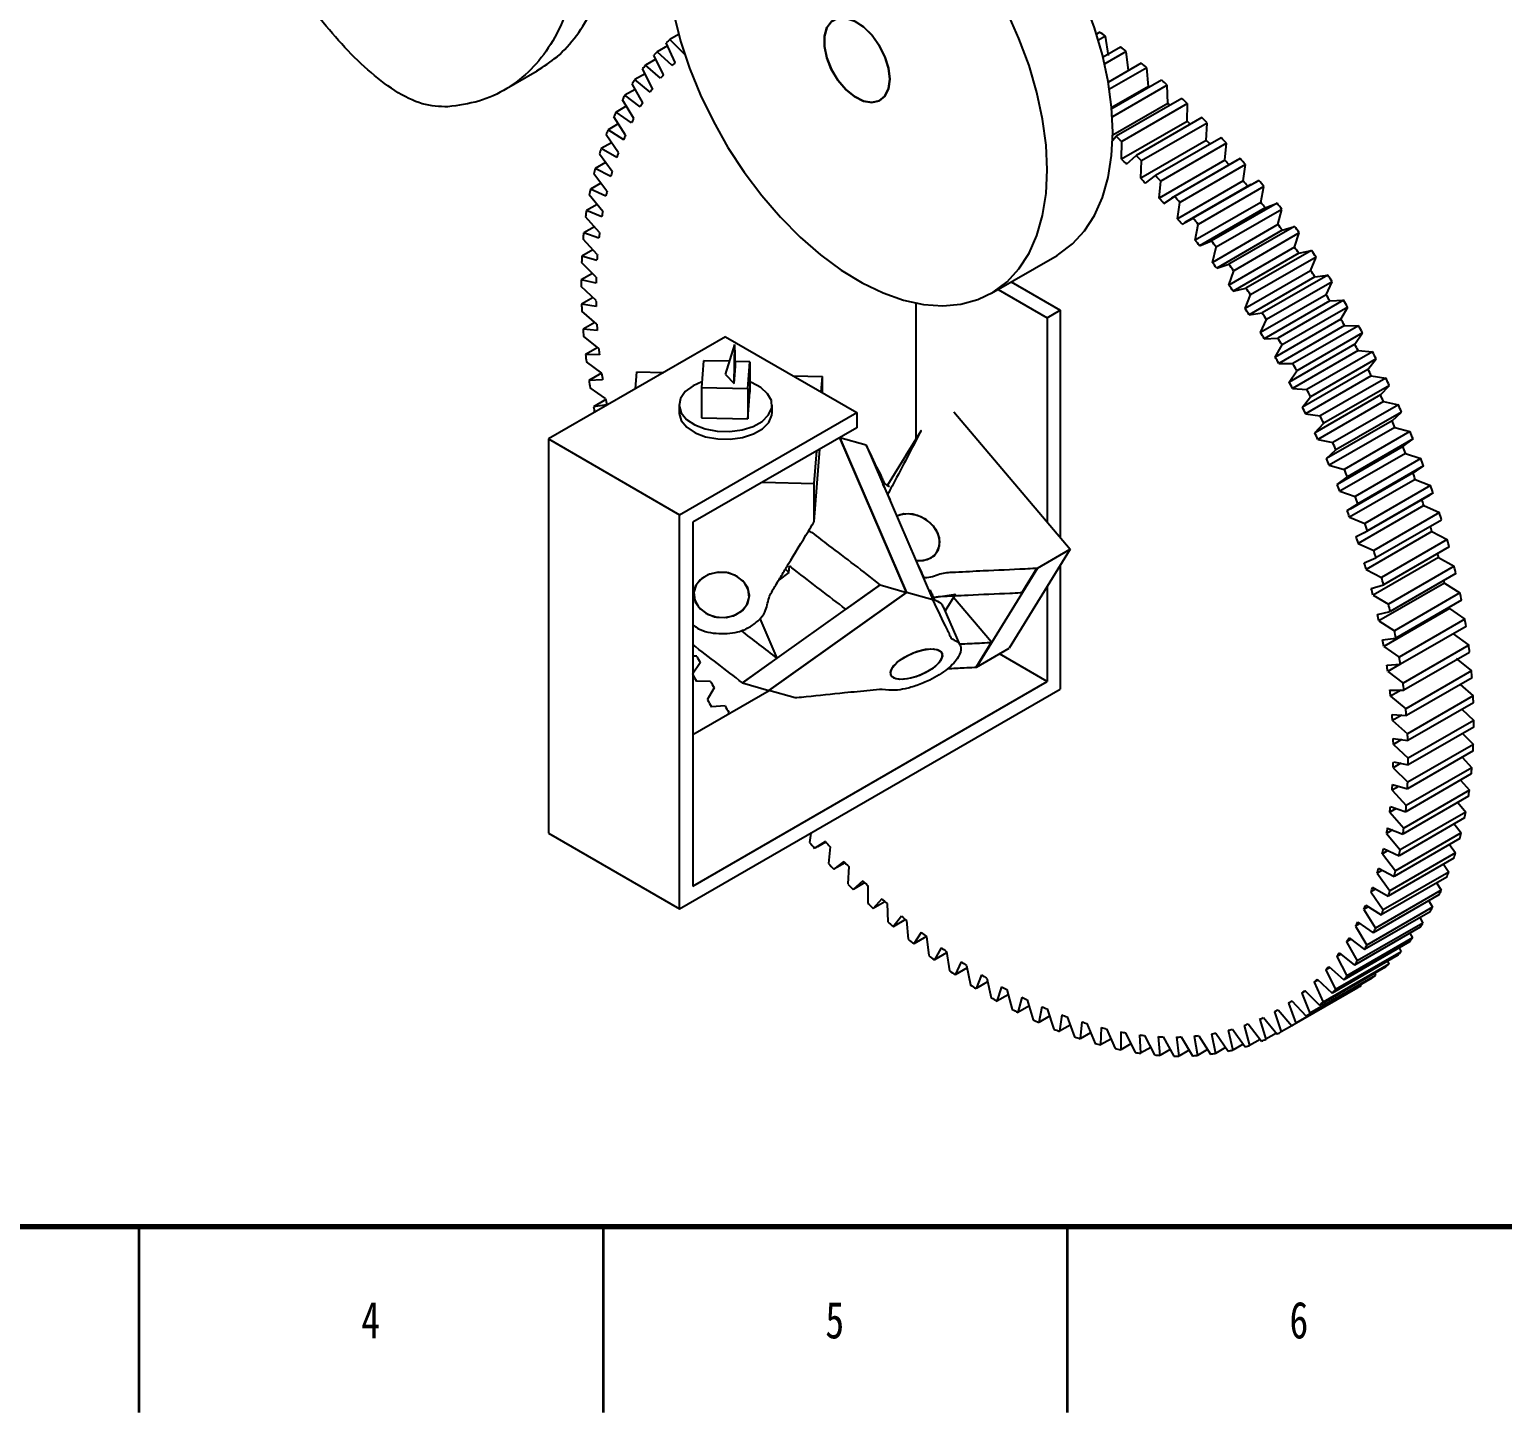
# Model space of a CAD drawing. Header units: millimetres. Extents: x 0 to 841, y 0 to 594.
# Drawn here: x 158.7 to 317.4, y 0 to 149 of the extents above; entities that cross this region are included whole.
import ezdxf

# ---------------------------------------------------------------- set-up
doc = ezdxf.new("R2010")
doc.units = ezdxf.units.MM
doc.styles.add('SLDTEXTSTYLE0', font='TXT', dxfattribs={"width": 0.75})

msp = doc.modelspace()

# ---------------------------------------------------------------- linework, layer by layer
at = {"color": 7, "linetype": 'Continuous', "lineweight": 25}
for p, q in [((228.27, 145.47), (227.31, 147.6)), ((228.64, 148.5), (227.69, 147.95)), ((229.26, 146.37), (227.69, 147.95)), ((274.02, 148.75), (273.67, 148.55)), ((274.63, 148.32), (273.87, 147.89)), ((274.97, 146.24), (274.63, 148.32)), ((227.01, 144.14), (225.98, 146.26)), ((227.45, 147.28), (226.34, 146.64)), ((227.93, 145.14), (226.34, 146.64)), ((276.26, 147.14), (274.37, 146.06)), ((276.87, 146.68), (274.54, 145.34)), ((277.12, 144.63), (276.87, 146.68)), ((209.86, 142.52), (213.39, 144.57)), ((225.84, 142.69), (224.75, 144.79)), ((226.19, 145.84), (225.08, 145.2)), ((226.7, 143.78), (225.08, 145.2)), ((278.48, 145.42), (274.94, 143.37)), ((279.09, 144.92), (275.06, 142.6)), ((279.25, 142.9), (279.09, 144.92)), ((224.77, 141.12), (223.62, 143.19)), ((225.02, 144.27), (223.92, 143.64)), ((225.56, 142.3), (223.92, 143.64)), ((279.25, 142.9), (275.3, 140.62)), ((280.68, 143.57), (275.31, 140.47)), ((281.28, 143.04), (275.37, 139.63)), ((281.36, 141.07), (281.28, 143.04)), ((223.8, 139.43), (222.59, 141.47)), ((223.96, 142.58), (222.86, 141.95)), ((224.51, 140.7), (222.86, 141.95)), ((282.86, 141.61), (275.79, 137.53)), ((223, 140.78), (221.9, 140.14)), ((223.56, 138.98), (221.9, 140.14)), ((281.36, 141.07), (275.42, 137.64)), ((283.45, 141.06), (276.38, 136.98)), ((283.44, 139.13), (283.45, 141.06)), ((222.14, 138.86), (221.04, 138.22)), ((222.72, 137.16), (221.04, 138.22)), ((222.92, 137.64), (221.65, 139.63)), ((283.44, 139.13), (276.37, 135.05)), ((285, 139.55), (277.93, 135.47)), ((285.58, 138.96), (278.51, 134.88)), ((285.49, 137.09), (285.58, 138.96)), ((221.4, 136.84), (220.3, 136.2)), ((222.15, 135.73), (220.83, 137.68)), ((275.37, 137.08), (275.79, 137.53)), ((276.37, 135.05), (276.38, 136.98)), ((285.49, 137.09), (278.42, 133)), ((287.1, 137.38), (280.03, 133.3)), ((287.67, 136.77), (280.59, 132.69)), ((287.49, 134.95), (287.67, 136.77)), ((221.48, 133.73), (220.11, 135.62)), ((221.97, 135.23), (220.3, 136.2)), ((276.9, 134.53), (277.93, 135.47)), ((287.49, 134.95), (280.42, 130.87)), ((288.81, 134.94), (281.74, 130.85)), ((289.15, 135.12), (282.08, 131.04)), ((288.83, 134.91), (289.15, 135.12)), ((220.92, 131.62), (219.5, 133.47)), ((220.77, 134.71), (219.66, 134.07)), ((221.33, 133.19), (219.66, 134.07)), ((278.42, 133), (278.51, 134.88)), ((289.71, 134.49), (282.64, 130.4)), ((289.45, 132.72), (289.71, 134.49)), ((220.26, 132.49), (219.13, 131.84)), ((220.8, 131.07), (219.13, 131.84)), ((278.94, 132.46), (280.03, 133.3)), ((280.42, 130.87), (280.59, 132.69)), ((289.45, 132.72), (282.38, 128.64)), ((290.27, 132.33), (283.19, 128.25)), ((291.16, 132.77), (284.09, 128.69)), ((291.7, 132.11), (284.63, 128.03)), ((290.28, 132.31), (291.16, 132.77)), ((291.36, 130.41), (291.7, 132.11)), ((219.85, 130.17), (218.71, 129.52)), ((220.47, 129.43), (219, 131.21)), ((280.93, 130.3), (282.08, 131.04)), ((282.38, 128.64), (282.64, 130.4)), ((291.36, 130.41), (284.29, 126.33)), ((293.11, 130.33), (286.04, 126.25)), ((291.84, 129.81), (293.11, 130.33)), ((220.12, 127.15), (218.62, 128.86)), ((220.37, 128.85), (218.71, 129.52)), ((282.88, 128.06), (284.09, 128.69)), ((291.84, 129.81), (284.77, 125.72)), ((293.64, 129.65), (286.56, 125.57)), ((293.21, 128.03), (293.64, 129.65)), ((219.57, 127.78), (218.41, 127.11)), ((220.05, 126.55), (218.41, 127.11)), ((284.29, 126.33), (284.63, 128.03)), ((293.21, 128.03), (286.14, 123.94)), ((293.68, 127.4), (286.61, 123.32)), ((295, 127.82), (287.93, 123.74)), ((295.51, 127.12), (288.44, 123.04)), ((293.68, 127.4), (295, 127.82)), ((295, 125.57), (295.51, 127.12)), ((219.88, 124.79), (218.35, 126.43)), ((284.77, 125.72), (286.04, 126.25)), ((286.14, 123.94), (286.56, 125.57)), ((295, 125.57), (287.93, 121.48)), ((219.76, 122.35), (218.19, 123.93)), ((219.4, 125.3), (218.22, 124.62)), ((219.84, 124.16), (218.22, 124.62)), ((262.34, 120.62), (269.41, 124.7)), ((295.46, 124.92), (288.39, 120.84)), ((296.83, 125.23), (289.76, 121.15)), ((297.32, 124.51), (290.25, 120.43)), ((295.46, 124.92), (296.83, 125.23)), ((296.73, 123.04), (297.32, 124.51)), ((219.35, 122.76), (218.14, 122.06)), ((286.61, 123.32), (287.93, 123.74)), ((287.93, 121.48), (288.44, 123.04)), ((296.73, 123.04), (289.66, 118.96)), ((297.17, 122.38), (290.1, 118.3)), ((298.59, 122.58), (291.52, 118.5)), ((297.17, 122.38), (298.59, 122.58)), ((219.74, 121.71), (218.14, 122.06)), ((219.74, 119.85), (218.14, 121.35)), ((263.05, 121.03), (268.35, 117.97)), ((264.46, 121.84), (269.76, 118.78)), ((288.39, 120.84), (289.76, 121.15)), ((299.06, 121.85), (291.98, 117.77)), ((298.39, 120.46), (299.06, 121.85)), ((219.42, 120.15), (218.18, 119.43)), ((219.75, 119.19), (218.18, 119.43)), ((254.21, 119.55), (254.21, 104.91)), ((289.66, 118.96), (290.25, 120.43)), ((298.39, 120.46), (291.32, 116.37)), ((298.81, 119.78), (291.74, 115.7)), ((300.27, 119.88), (293.2, 115.79)), ((300.72, 119.12), (293.65, 115.04)), ((298.81, 119.78), (300.27, 119.88)), ((299.98, 117.82), (300.72, 119.12)), ((219.83, 117.28), (218.21, 118.7)), ((219.61, 117.48), (218.34, 116.74)), ((268.35, 117.97), (269.76, 118.78)), ((268.35, 117.97), (268.35, 95.96)), ((269.76, 118.78), (269.76, 94.29)), ((290.1, 118.3), (291.52, 118.5)), ((291.32, 116.37), (291.98, 117.77)), ((299.98, 117.82), (292.91, 113.74)), ((233.7, 115.93), (214.61, 104.91)), ((219.88, 116.61), (218.34, 116.74)), ((220.04, 114.66), (218.4, 116)), ((233.7, 115.93), (247.84, 107.76)), ((300.37, 117.13), (293.3, 113.05)), ((301.88, 117.12), (294.8, 113.03)), ((302.3, 116.35), (295.23, 112.27)), ((300.37, 117.13), (301.88, 117.12)), ((301.48, 115.14), (302.3, 116.35)), ((219.92, 114.76), (218.6, 114)), ((233.7, 111.85), (234.7, 115.09)), ((234.63, 110.9), (234.7, 115.09)), ((234.77, 112.74), (234.7, 115.09)), ((291.74, 115.7), (293.2, 115.79)), ((292.91, 113.74), (293.65, 115.04)), ((301.48, 115.14), (294.41, 111.05)), ((301.86, 114.44), (294.79, 110.36)), ((303.4, 114.31), (296.33, 110.23)), ((301.86, 114.44), (303.4, 114.31)), ((220.11, 113.98), (218.6, 114)), ((220.35, 111.99), (218.7, 113.24)), ((231.31, 113.35), (231.09, 110.47)), ((234.14, 113.28), (231.31, 113.35)), ((234.63, 110.9), (234.77, 112.74)), ((236.31, 113.22), (234.75, 113.26)), ((236.09, 110.34), (236.31, 113.22)), ((236.31, 113.22), (236.31, 109.96)), ((293.3, 113.05), (294.8, 113.03)), ((303.8, 113.54), (296.73, 109.46)), ((302.91, 112.41), (303.8, 113.54)), ((220.34, 112), (218.98, 111.21)), ((220.45, 111.3), (218.98, 111.21)), ((224.01, 110.33), (224.15, 112.15)), ((224.15, 112.15), (227.03, 112.08)), ((233.7, 111.85), (234.63, 110.9)), ((240.98, 111.72), (244.13, 111.65)), ((244, 109.98), (244.13, 111.65)), ((244.13, 109.91), (244.13, 111.65)), ((294.41, 111.05), (295.23, 112.27)), ((302.91, 112.41), (295.84, 108.33)), ((303.26, 111.71), (296.19, 107.63)), ((304.83, 111.47), (297.76, 107.39)), ((303.26, 111.71), (304.83, 111.47)), ((220.77, 109.29), (219.11, 110.44)), ((231.09, 110.47), (236.09, 110.34)), ((231.09, 110.47), (231.09, 107.2)), ((236.09, 110.34), (236.09, 107.08)), ((236.09, 107.08), (236.31, 109.96)), ((294.79, 110.36), (296.33, 110.23)), ((304.25, 109.66), (297.18, 105.58)), ((305.21, 110.69), (298.14, 106.61)), ((304.25, 109.66), (305.21, 110.69)), ((220.8, 109.15), (219.47, 108.38)), ((220.9, 108.58), (219.47, 108.38)), ((228.7, 108.58), (228.7, 107.76)), ((238.7, 107.76), (238.7, 108.58)), ((295.84, 108.33), (296.73, 109.46)), ((304.58, 108.95), (297.51, 104.87)), ((306.18, 108.6), (299.11, 104.52)), ((304.58, 108.95), (306.18, 108.6)), ((228.75, 96.74), (247.84, 107.76)), ((231.09, 107.2), (236.09, 107.08)), ((247.84, 107.76), (247.84, 106.13)), ((258.29, 107.85), (270.82, 93.04)), ((296.19, 107.63), (297.76, 107.39)), ((297.18, 105.58), (298.14, 106.61)), ((305.5, 106.88), (298.43, 102.8)), ((306.53, 107.81), (299.46, 103.73)), ((305.5, 106.88), (306.53, 107.81)), ((214.61, 104.91), (228.75, 96.74)), ((214.61, 104.91), (214.61, 62.45)), ((247.84, 106.13), (230.16, 95.93)), ((245.98, 105.06), (246.02, 105.04)), ((253.2, 88.37), (246.02, 105.04)), ((246.02, 105.04), (253.2, 88.37)), ((248.85, 104.23), (246.02, 105.04)), ((253.13, 103.13), (254.77, 105.79)), ((297.51, 104.87), (299.11, 104.52)), ((305.81, 106.16), (298.74, 102.08)), ((307.43, 105.71), (300.36, 101.63)), ((307.76, 104.92), (300.69, 100.84)), ((305.81, 106.16), (307.43, 105.71)), ((306.67, 104.09), (307.76, 104.92)), ((243.25, 96.03), (243.84, 103.82)), ((243.25, 100.11), (243.52, 103.64)), ((248.85, 104.23), (256.03, 87.56)), ((298.43, 102.8), (299.46, 103.73)), ((306.67, 104.09), (299.59, 100)), ((306.95, 103.36), (299.88, 99.28)), ((306.95, 103.36), (308.59, 102.81)), ((253.11, 103.13), (251.15, 99.93)), ((298.74, 102.08), (300.36, 101.63)), ((308.59, 102.81), (301.52, 98.73)), ((308.89, 102.01), (301.82, 97.93)), ((308.07, 101.49), (308.89, 102.01)), ((237.66, 100.25), (243.25, 100.11)), ((243.25, 96.03), (243.25, 100.11)), ((299.59, 100), (300.69, 100.84)), ((307.99, 100.56), (300.92, 96.47)), ((301.01, 97.39), (308.09, 101.47)), ((307.99, 100.56), (309.65, 99.89)), ((299.88, 99.28), (301.52, 98.73)), ((302.54, 94.83), (309.61, 98.91)), ((309.65, 99.89), (302.57, 95.81)), ((309.92, 99.1), (302.85, 95.01)), ((309.6, 98.93), (309.92, 99.1)), ((300.66, 97.2), (301.82, 97.93)), ((308.93, 97.75), (301.86, 93.66)), ((310.6, 96.98), (303.53, 92.9)), ((308.93, 97.75), (310.6, 96.98)), ((228.75, 54.28), (228.75, 96.74)), ((230.16, 95.93), (230.16, 56.73)), ((243.23, 96.03), (243.25, 96.03)), ((300.92, 96.47), (302.57, 95.81)), ((310.84, 96.18), (303.77, 92.1)), ((301.63, 94.39), (302.85, 95.01)), ((301.86, 93.66), (303.53, 92.9)), ((309.78, 94.94), (302.71, 90.86)), ((311.45, 94.08), (304.38, 89.99)), ((309.78, 94.94), (311.45, 94.08)), ((270.82, 93.04), (264.26, 82.36)), ((267.29, 91), (270.82, 93.04)), ((302.5, 91.58), (303.77, 92.1)), ((310.52, 92.15), (303.45, 88.07)), ((311.66, 93.28), (304.59, 89.2)), ((310.52, 92.15), (312.19, 91.19)), ((240.53, 90.52), (239.46, 89.75)), ((240.14, 90.88), (240.53, 90.52)), ((240.53, 90.52), (240.59, 91.22)), ((267.29, 91), (260.72, 80.32)), ((265.63, 88.34), (267.28, 91.01)), ((267.28, 91.01), (267.29, 91)), ((269.76, 91.31), (269.76, 77.96)), ((302.71, 90.86), (304.38, 89.99)), ((312.19, 91.19), (305.12, 87.1)), ((235.52, 78.64), (250.37, 89.19)), ((250.36, 89.2), (246.65, 86.57)), ((250.37, 89.19), (250.36, 89.2)), ((250.37, 89.19), (253.2, 88.37)), ((268.35, 89.01), (268.35, 78.77)), ((303.26, 88.79), (304.59, 89.2)), ((311.15, 89.38), (304.08, 85.3)), ((312.37, 90.4), (305.3, 86.32)), ((311.15, 89.38), (312.82, 88.32)), ((238.35, 77.82), (253.2, 88.37)), ((253.2, 88.37), (238.35, 77.82)), ((238.38, 87.73), (238.39, 87.8)), ((256.03, 87.56), (253.2, 88.37)), ((255.93, 87.78), (258.47, 88.19)), ((256.03, 87.56), (256.01, 87.55)), ((258.47, 88.19), (257.37, 86.4)), ((262.35, 83), (258.26, 87.84)), ((303.45, 88.07), (305.12, 87.1)), ((312.82, 88.32), (305.75, 84.24)), ((312.98, 87.54), (305.91, 83.46)), ((258.98, 82.68), (257.18, 86.84)), ((303.93, 86.01), (305.3, 86.32)), ((311.68, 86.64), (304.61, 82.56)), ((311.68, 86.64), (313.35, 85.48)), ((237.39, 85.55), (239.23, 81.29)), ((304.08, 85.3), (305.75, 84.24)), ((313.35, 85.48), (306.27, 81.4)), ((313.47, 84.71), (306.4, 80.63)), ((260.71, 80.33), (262.35, 83)), ((304.48, 83.26), (305.91, 83.46)), ((304.61, 82.56), (306.27, 81.4)), ((313.76, 82.68), (306.69, 78.6)), ((312.1, 83.93), (313.76, 82.68)), ((230.59, 81.49), (230.16, 81.52)), ((239.23, 81.29), (235.52, 78.65)), ((260.72, 80.32), (264.26, 82.36)), ((268.35, 78.77), (263.2, 81.75)), ((313.85, 81.92), (306.78, 77.84)), ((312.42, 81.26), (314.05, 79.93)), ((230.97, 80.79), (230.15, 79.57)), ((260.71, 80.33), (260.72, 80.32)), ((304.93, 80.54), (306.4, 80.63)), ((306.38, 80.63), (305.03, 79.85)), ((305.03, 79.85), (306.69, 78.6)), ((314.05, 79.93), (306.98, 75.84)), ((228.75, 54.28), (269.76, 77.96)), ((230.16, 56.73), (268.35, 78.77)), ((230.16, 73.06), (238.39, 77.81)), ((232.08, 78.79), (230.58, 78.81)), ((232.48, 78.1), (231.73, 76.8)), ((235.52, 78.64), (235.52, 78.65)), ((235.52, 78.64), (238.35, 77.82)), ((241.18, 77), (238.35, 77.82)), ((305.27, 77.86), (306.78, 77.84)), ((306.5, 77.85), (305.34, 77.18)), ((314.12, 79.18), (307.05, 75.1)), ((312.84, 78.45), (314.24, 77.22)), ((241.19, 77.01), (241.18, 77)), ((305.34, 77.18), (306.98, 75.84)), ((314.24, 77.22), (307.17, 73.14)), ((314.27, 76.49), (307.2, 72.41)), ((233.64, 76.14), (232.18, 76.05)), ((234.06, 75.47), (233.96, 75.25)), ((305.51, 75.23), (307.05, 75.1)), ((306.55, 75.14), (305.55, 74.56)), ((313.03, 75.78), (314.31, 74.58)), ((305.55, 74.56), (307.17, 73.14)), ((314.31, 74.58), (307.24, 70.5)), ((314.31, 73.86), (307.24, 69.78)), ((313.1, 73.17), (314.26, 72)), ((305.63, 72.65), (307.2, 72.41)), ((306.53, 72.51), (305.64, 72)), ((305.64, 72), (307.24, 70.5)), ((314.26, 72), (307.19, 67.92)), ((306.43, 69.96), (305.62, 69.49)), ((305.64, 70.13), (307.24, 69.78)), ((314.23, 71.3), (307.16, 67.22)), ((313.05, 70.62), (314.11, 69.49)), ((305.62, 69.49), (307.19, 67.92)), ((314.04, 68.82), (306.97, 64.73)), ((314.11, 69.49), (307.03, 65.41)), ((306.23, 67.48), (305.5, 67.06)), ((305.5, 67.06), (307.03, 65.41)), ((305.54, 67.68), (307.16, 67.22)), ((313.83, 67.06), (306.76, 62.98)), ((312.88, 68.15), (313.83, 67.06)), ((305.94, 65.09), (305.26, 64.7)), ((305.33, 65.3), (306.97, 64.73)), ((313.74, 66.41), (306.67, 62.33)), ((312.6, 65.75), (313.45, 64.71)), ((305.26, 64.7), (306.76, 62.98)), ((313.32, 64.09), (306.25, 60)), ((313.45, 64.71), (306.38, 60.63)), ((214.61, 62.45), (228.75, 54.28)), ((242.89, 62.45), (242.74, 61.44)), ((305.54, 62.78), (304.91, 62.41)), ((304.91, 62.41), (306.38, 60.63)), ((305.01, 62.99), (306.67, 62.33)), ((312.95, 62.46), (305.88, 58.38)), ((312.2, 63.44), (312.95, 62.46)), ((244.45, 61.54), (243.3, 60.8)), ((243.64, 60.99), (244.5, 61.49)), ((244.96, 60.97), (244.79, 59.15)), ((305.05, 60.56), (304.46, 60.22)), ((304.59, 60.78), (306.25, 60)), ((312.79, 61.86), (305.72, 57.78)), ((311.68, 61.21), (312.34, 60.3)), ((246.44, 59.38), (245.35, 58.54)), ((246.57, 59.24), (245.35, 58.54)), ((246.97, 58.84), (246.88, 56.96)), ((304.46, 60.22), (305.88, 58.38)), ((312.16, 59.73), (305.08, 55.64)), ((312.34, 60.3), (305.27, 56.22)), ((311.05, 59.09), (311.62, 58.24)), ((248.48, 57.31), (247.46, 56.38)), ((304.45, 58.44), (303.9, 58.12)), ((303.9, 58.12), (305.27, 56.22)), ((304.05, 58.65), (305.72, 57.78)), ((311.41, 57.7), (304.34, 53.62)), ((311.62, 58.24), (304.55, 54.16)), ((248.7, 57.1), (247.46, 56.38)), ((249.01, 56.8), (249.01, 54.87)), ((303.76, 56.41), (303.23, 56.11)), ((303.23, 56.11), (304.55, 54.16)), ((303.41, 56.62), (305.08, 55.64)), ((310.55, 55.78), (303.48, 51.7)), ((310.8, 56.29), (303.73, 52.21)), ((310.31, 57.06), (310.8, 56.29)), ((250.55, 55.35), (249.6, 54.31)), ((250.87, 55.05), (249.6, 54.31)), ((251.09, 54.86), (251.17, 52.88)), ((302.96, 54.5), (302.46, 54.2)), ((302.46, 54.2), (303.73, 52.21)), ((309.59, 53.97), (302.52, 49.89)), ((302.67, 54.68), (304.34, 53.62)), ((309.87, 54.46), (302.8, 50.38)), ((309.46, 55.15), (309.87, 54.46)), ((252.65, 53.48), (251.77, 52.35)), ((253.09, 53.12), (251.77, 52.35)), ((253.2, 53.02), (253.36, 51)), ((302.07, 52.69), (301.58, 52.41)), ((301.58, 52.41), (302.8, 50.38)), ((308.83, 52.74), (301.76, 48.66)), ((301.82, 52.86), (303.48, 51.7)), ((308.5, 53.34), (308.83, 52.74)), ((254.78, 51.73), (253.97, 50.51)), ((255.33, 51.3), (253.97, 50.51)), ((255.33, 51.3), (255.58, 49.24)), ((301.07, 50.99), (300.61, 50.72)), ((307.7, 51.14), (300.63, 47.06)), ((300.87, 51.14), (302.52, 49.89)), ((308.53, 52.29), (301.46, 48.21)), ((307.43, 51.65), (307.7, 51.14)), ((256.93, 50.09), (256.19, 48.78)), ((257.51, 49.54), (256.19, 48.78)), ((257.49, 49.69), (257.82, 47.6)), ((306.11, 49.28), (299.04, 45.2)), ((306.47, 49.66), (299.4, 45.58)), ((299.99, 49.41), (299.54, 49.15)), ((299.82, 49.54), (301.46, 48.21)), ((307.37, 50.72), (300.3, 46.64)), ((300.61, 50.72), (301.76, 48.66)), ((306.27, 50.08), (306.47, 49.66)), ((259.09, 48.57), (258.43, 47.17)), ((259.71, 47.91), (258.43, 47.17)), ((259.65, 48.19), (260.07, 46.08)), ((304.76, 47.98), (297.69, 43.89)), ((305.14, 48.32), (298.07, 44.24)), ((298.81, 47.95), (298.37, 47.7)), ((298.37, 47.7), (299.4, 45.58)), ((298.68, 48.06), (300.3, 46.64)), ((299.54, 49.15), (300.63, 47.06)), ((305, 48.64), (305.14, 48.32)), ((261.27, 47.17), (260.69, 45.69)), ((261.93, 46.4), (260.69, 45.69)), ((261.83, 46.82), (262.32, 44.69)), ((302.22, 46.03), (295.15, 41.95)), ((303.32, 46.8), (296.25, 42.72)), ((303.73, 47.11), (296.65, 43.03)), ((297.54, 46.62), (297.12, 46.38)), ((297.12, 46.38), (298.07, 44.24)), ((297.45, 46.71), (299.04, 45.2)), ((303.64, 47.33), (303.73, 47.11)), ((263.44, 45.89), (262.94, 44.33)), ((264.15, 45.03), (262.94, 44.33)), ((264, 45.58), (264.58, 43.43)), ((265.62, 44.74), (265.2, 43.11)), ((266.18, 44.47), (266.83, 42.31)), ((301.8, 45.76), (294.72, 41.68)), ((296.18, 45.42), (295.77, 45.18)), ((295.77, 45.18), (296.65, 43.03)), ((296.12, 45.47), (297.69, 43.89)), ((266.38, 43.8), (265.2, 43.11)), ((267.78, 43.73), (267.45, 42.03)), ((268.34, 43.49), (269.07, 41.32)), ((292.83, 43.17), (293.56, 41.01)), ((293.06, 43.31), (293.22, 43.4)), ((293.22, 43.4), (294.72, 41.68)), ((294.74, 44.34), (294.34, 44.11)), ((294.34, 44.11), (295.15, 41.95)), ((294.72, 44.37), (296.25, 42.72)), ((268.61, 42.7), (267.45, 42.03)), ((269.94, 42.84), (269.69, 41.08)), ((270.83, 41.74), (269.69, 41.08)), ((270.49, 42.64), (271.3, 40.48)), ((272.07, 42.1), (271.9, 40.27)), ((272.62, 41.93), (273.5, 39.78)), ((274.18, 41.49), (274.1, 39.61)), ((274.72, 41.36), (275.68, 39.22)), ((288.3, 41.31), (289.67, 39.41)), ((289.58, 41.71), (290.16, 39.56)), ((290.01, 41.87), (291.43, 40.02)), ((291.24, 42.37), (291.9, 40.22)), ((291.65, 42.57), (293.12, 40.78)), ((294.72, 41.68), (293.56, 41.01)), ((273.03, 40.92), (271.9, 40.27)), ((275.22, 40.25), (274.1, 39.61)), ((276.27, 41.02), (276.27, 39.09)), ((277.37, 39.73), (276.27, 39.09)), ((276.8, 40.92), (277.82, 38.8)), ((278.31, 40.69), (278.4, 38.72)), ((278.83, 40.63), (279.92, 38.54)), ((280.32, 40.51), (280.49, 38.49)), ((280.83, 40.48), (281.98, 38.42)), ((282.28, 40.47), (282.53, 38.41)), ((282.78, 40.48), (283.99, 38.44)), ((284.19, 40.56), (284.53, 38.48)), ((284.68, 40.61), (285.94, 38.62)), ((286.05, 40.81), (286.47, 38.69)), ((286.52, 40.89), (287.84, 38.94)), ((287.84, 41.19), (288.35, 39.06)), ((289.46, 39.7), (288.35, 39.06)), ((291.28, 40.21), (290.16, 39.56)), ((293.04, 40.88), (291.9, 40.22)), ((279.5, 39.35), (278.4, 38.72)), ((281.59, 39.12), (280.49, 38.49)), ((283.63, 39.04), (282.53, 38.41)), ((285.63, 39.11), (284.53, 38.48)), ((287.57, 39.33), (286.47, 38.69))]:
    msp.add_line(p, q, dxfattribs=at)
at = {"color": 7, "linetype": 'Continuous', "lineweight": 70}
msp.add_line((821, 20), (20, 20), dxfattribs=at)
at = {"color": 7, "linetype": 'Continuous', "lineweight": 35}
for p, q in [((170.5, 20), (170.5, 0)), ((220.5, 20), (220.5, 0)), ((270.5, 20), (270.5, 0))]:
    msp.add_line(p, q, dxfattribs=at)
at = {"color": 7, "linetype": 'Continuous', "lineweight": 25, "flags": 128}
for points in [[(275.42, 137.98), (275.29, 140.66), (274.92, 143.44), (274.31, 146.31), (273.46, 149.22), (272.38, 152.13), (271.09, 155.02), (269.61, 157.84), (267.95, 160.57), (266.13, 163.17), (264.17, 165.6), (262.1, 167.84), (259.95, 169.87), (257.73, 171.65), (255.48, 173.16), (253.22, 174.39), (250.98, 175.33), (248.79, 175.95), (246.68, 176.26), (244.66, 176.24), (242.77, 175.91), (241.02, 175.26), (240.41, 174.93)], [(268.35, 133.9), (268.22, 136.57), (267.85, 139.36), (267.24, 142.23), (266.39, 145.14), (265.31, 148.05), (264.02, 150.94)], [(228.11, 150.68), (228.84, 147.79), (229.81, 144.88), (230.99, 141.97), (232.38, 139.11), (233.95, 136.33), (235.7, 133.67), (237.59, 131.15), (239.6, 128.81), (241.72, 126.67), (243.91, 124.76), (246.15, 123.11), (248.41, 121.74), (250.66, 120.65), (252.88, 119.87), (255.03, 119.41), (257.1, 119.26), (259.06, 119.44), (260.88, 119.93), (262.54, 120.74), (264.02, 121.85), (265.31, 123.25), (266.39, 124.92), (267.24, 126.85), (267.85, 129.01), (268.22, 131.36), (268.35, 133.9)], [(251.38, 143.69), (251.25, 144.87), (250.86, 146.11), (250.25, 147.33), (249.47, 148.42), (248.56, 149.32), (247.6, 149.95), (246.66, 150.27), (245.8, 150.25), (245.1, 149.9), (244.6, 149.23), (244.34, 148.31), (244.34, 147.2), (244.6, 145.98), (245.1, 144.74), (245.8, 143.58), (246.66, 142.57), (247.6, 141.8), (248.56, 141.32), (249.47, 141.17), (250.25, 141.36), (250.86, 141.87), (251.25, 142.67), (251.38, 143.69)], [(245.8, 143.59), (245.09, 144.75), (244.59, 145.99), (244.34, 147.21), (244.34, 148.32), (244.6, 149.24), (245.1, 149.9), (245.81, 150.25), (246.67, 150.26), (247.61, 149.94), (248.57, 149.31), (249.48, 148.41), (250.26, 147.32), (250.87, 146.1), (251.25, 144.86), (251.38, 143.68), (251.24, 142.66), (250.86, 141.86), (250.25, 141.36), (249.46, 141.17), (248.55, 141.33), (247.59, 141.81), (246.65, 142.58), (245.8, 143.59)], [(269.41, 124.7), (269.61, 124.82), (271.09, 125.93), (272.38, 127.33), (273.46, 129.01), (274.31, 130.93), (274.92, 133.09), (275.29, 135.45), (275.42, 137.98)], [(231.14, 111.06), (230.2, 110.64), (229.36, 110.02), (228.85, 109.29), (228.7, 108.51), (228.92, 107.73), (229.49, 107.02), (230.38, 106.42), (231.51, 105.99), (232.8, 105.74), (234.16, 105.71), (235.49, 105.88), (236.68, 106.26), (237.65, 106.81), (238.33, 107.5), (238.67, 108.26), (238.63, 109.04), (238.23, 109.79), (237.5, 110.46), (236.48, 110.98), (236.31, 111.04)], [(228.7, 107.76), (228.7, 107.66), (228.93, 106.89), (229.52, 106.18), (230.41, 105.59), (231.55, 105.16), (232.85, 104.92), (234.21, 104.89), (235.53, 105.08), (236.72, 105.46), (237.68, 106.02), (238.35, 106.7), (238.67, 107.47), (238.7, 107.76)], [(254.19, 91.81), (254.5, 91.78), (255.42, 91.91), (256.16, 92.33), (256.63, 92.99), (256.78, 93.81), (256.6, 94.69), (256.09, 95.53), (255.32, 96.22), (254.39, 96.68), (253.41, 96.86), (252.49, 96.73), (252.14, 96.58)], [(254.2, 91.81), (254.99, 91.81), (255.83, 92.1), (256.44, 92.65), (256.75, 93.4), (256.73, 94.27), (256.37, 95.14), (255.71, 95.91), (254.85, 96.49), (253.88, 96.81), (252.91, 96.83), (252.14, 96.58)], [(230.26, 88.19), (230.44, 87.35), (230.97, 86.6), (231.76, 86.03), (232.74, 85.72), (233.78, 85.69), (234.76, 85.96), (235.56, 86.48), (236.08, 87.21), (236.26, 88.04), (236.08, 88.88), (235.56, 89.63), (234.76, 90.2), (233.78, 90.51), (232.74, 90.54), (231.76, 90.27), (230.97, 89.75), (230.44, 89.02), (230.26, 88.19)], [(234.96, 90.09), (234.01, 90.47), (232.98, 90.56), (231.97, 90.36), (231.13, 89.89), (230.54, 89.2), (230.27, 88.39), (230.37, 87.54), (230.82, 86.76), (231.56, 86.14), (232.51, 85.76), (233.55, 85.67), (234.55, 85.87), (235.4, 86.34), (235.99, 87.03), (236.25, 87.84), (236.15, 88.69), (235.7, 89.47), (234.96, 90.09)], [(256.49, 82.23), (256.93, 81.97), (257.06, 81.54), (256.84, 81.01), (256.32, 80.44), (255.54, 79.89), (254.62, 79.43), (253.65, 79.12), (252.75, 78.99), (252.03, 79.06), (251.59, 79.33), (251.46, 79.75), (251.68, 80.28), (252.2, 80.85), (252.98, 81.4), (253.9, 81.86), (254.88, 82.17), (255.77, 82.3), (256.49, 82.23)], [(251.84, 80.5), (252.47, 81.07), (253.32, 81.59), (254.28, 82), (255.24, 82.25), (256.07, 82.3), (256.69, 82.15), (257.02, 81.82), (257.01, 81.35), (256.68, 80.79), (256.05, 80.22), (255.2, 79.7), (254.24, 79.29), (253.28, 79.05), (252.45, 78.99), (251.83, 79.14), (251.5, 79.47), (251.51, 79.94), (251.84, 80.5)]]:
    msp.add_lwpolyline(points, dxfattribs=at)
at = {"color": 7, "linetype": 'Continuous', "lineweight": 25}
for centre, radius, start, end in [((242.31, 131.51), 22, 131.6533, 132.9884), ((235.08, 92.16), 68.69, 54.8414, 55.4663), ((242.99, 130.83), 22.97, 136.4818, 137.779), ((232.35, 88.41), 73.33, 52.6222, 53.2205), ((243.98, 129.98), 24.27, 141.1594, 142.4099), ((243.33, 129.93), 21.64, 134.1232, 135.3626), ((229.52, 84.81), 77.91, 50.4934, 51.068), ((245.31, 129.02), 25.9, 145.6569, 146.8542), ((244.13, 129.19), 22.73, 138.8793, 140.0786), ((226.64, 81.4), 82.38, 48.4447, 48.9983), ((246.99, 127.99), 27.88, 149.9542, 151.0942), ((245.25, 128.31), 24.15, 143.4684, 144.6204), ((223.74, 78.22), 86.68, 46.4667, 47.0018), ((249.04, 126.93), 30.18, 154.0397, 155.1209), ((246.69, 127.35), 25.89, 147.8661, 148.9659), ((226.98, 80.72), 81.23, 47.7713, 47.9758), ((251.46, 125.88), 32.82, 157.9098, 158.9322), ((248.49, 126.34), 27.95, 152.0567, 153.1016), ((224.16, 77.71), 85.37, 45.7247, 46.0129), ((220.9, 75.3), 90.75, 44.5506, 45.0696), ((250.65, 125.31), 30.34, 156.0328, 157.0222), ((216.67, 74.13), 86.68, 46.4667, 47.0018), ((221.4, 74.96), 89.26, 43.7469, 44.11), ((218.18, 72.68), 94.53, 42.6883, 43.1934), ((254.25, 124.88), 35.79, 161.5669, 162.532), ((253.16, 124.32), 33.04, 159.7941, 160.7287), ((216.94, 73.47), 85.58, 45.517, 46.0126), ((213.83, 71.22), 90.75, 44.5506, 45.0696), ((218.76, 72.5), 92.86, 41.7897, 42.259), ((215.62, 70.37), 97.98, 40.8721, 41.3653), ((257.4, 123.97), 39.07, 165.0178, 165.9282), ((256.03, 123.39), 36.06, 163.3453, 164.2271), ((260.88, 123.17), 42.64, 168.2728, 169.1316), ((214.25, 70.8), 89.37, 43.6284, 44.1098), ((211.11, 68.59), 94.53, 42.6883, 43.1934), ((216.4, 70.44), 96, 39.9936, 40.4526), ((213.29, 68.4), 101.03, 39.0949, 39.5781), ((259.23, 122.57), 39.36, 166.6952, 167.527), ((211.69, 68.42), 92.86, 41.7897, 42.259), ((208.55, 66.29), 97.98, 40.8721, 41.3653), ((214.29, 68.7), 98.74, 38.233, 38.6835), ((211.25, 66.77), 103.64, 37.3499, 37.8249), ((264.66, 122.52), 46.48, 171.3442, 172.155), ((262.73, 121.87), 42.94, 169.8553, 170.6403), ((209.33, 66.36), 96, 39.9936, 40.4526), ((206.22, 64.32), 101.03, 39.0949, 39.5781), ((268.71, 122.04), 50.56, 174.2453, 175.0118), ((266.52, 121.32), 46.76, 172.8385, 173.58), ((212.47, 67.3), 101.03, 36.5014, 36.9451), ((209.53, 65.5), 105.78, 35.6306, 36.0992), ((207.21, 64.62), 98.74, 38.233, 38.6835), ((204.18, 62.69), 103.64, 37.3499, 37.8249), ((210.99, 66.24), 102.85, 34.7925, 35.2309), ((272.99, 121.74), 54.84, 176.9899, 177.716), ((270.54, 120.94), 50.8, 175.6583, 176.36), ((205.4, 63.22), 101.03, 36.5014, 36.9451), ((208.2, 64.56), 107.41, 33.9309, 34.3947), ((274.75, 120.75), 55.01, 178.3287, 178.9941), ((202.46, 61.41), 105.78, 35.6306, 36.0992), ((209.91, 65.5), 104.17, 33.1001, 33.5349), ((207.29, 63.96), 108.5, 32.2447, 32.7054), ((277.43, 121.64), 59.29, 179.5916, 180.281), ((203.92, 62.15), 102.85, 34.7925, 35.2309), ((201.13, 60.48), 107.41, 33.9309, 34.3947), ((281.99, 121.73), 63.85, 182.0639, 182.72), ((279.09, 120.74), 59.36, 180.863, 181.4955), ((209.24, 65.07), 104.96, 31.4184, 31.851), ((206.82, 63.67), 109.05, 30.5662, 31.0254), ((202.83, 61.41), 104.17, 33.1001, 33.5349), ((200.21, 59.87), 108.5, 32.2447, 32.7054), ((209.02, 64.94), 105.22, 29.7416, 30.1735), ((286.61, 122.02), 68.47, 184.4193, 185.0455), ((283.52, 120.93), 63.79, 183.2744, 183.8772), ((202.17, 60.99), 104.96, 31.4184, 31.851), ((206.83, 63.68), 109.04, 28.8897, 29.3489), ((287.98, 121.29), 68.27, 185.575, 186.1513), ((199.75, 59.59), 109.05, 30.5662, 31.0254), ((209.26, 65.07), 104.93, 28.064, 28.4966), ((207.34, 63.94), 108.46, 27.2093, 27.6702), ((291.22, 122.49), 73.11, 186.6698, 187.2692), ((201.95, 60.85), 105.22, 29.7416, 30.1735), ((199.76, 59.59), 109.04, 28.8897, 29.3489), ((295.76, 123.13), 77.69, 188.8265, 189.4022), ((292.4, 121.83), 72.72, 187.7766, 188.329), ((209.99, 65.45), 104.12, 26.3796, 26.8145), ((208.34, 64.45), 107.34, 25.5194, 25.9835), ((202.19, 60.99), 104.93, 28.064, 28.4966), ((200.27, 59.86), 108.46, 27.2093, 27.6702), ((211.2, 66.03), 102.77, 24.6829, 25.1215), ((300.07, 123.91), 82.08, 190.8998, 191.3271), ((296.72, 122.53), 77.09, 189.8897, 190.4211), ((202.92, 61.37), 104.12, 26.3796, 26.8145), ((209.84, 65.14), 105.69, 23.8141, 24.2829), ((201.27, 60.36), 107.34, 25.5194, 25.9835), ((212.88, 66.78), 100.93, 22.9677, 23.4116), ((204.13, 61.95), 102.77, 24.6829, 25.1215), ((211.83, 65.99), 103.53, 22.0872, 22.5626), ((202.77, 61.06), 105.69, 23.8141, 24.2829), ((215.03, 67.66), 98.62, 21.2279, 21.6788), ((205.81, 62.7), 100.93, 22.9677, 23.4116), ((204.76, 61.91), 103.53, 22.0872, 22.5626), ((214.28, 66.95), 100.89, 20.3325, 20.8162), ((207.95, 63.58), 98.62, 21.2279, 21.6788), ((217.61, 68.63), 95.86, 19.4572, 19.9167), ((207.21, 62.87), 100.89, 20.3325, 20.8162), ((220.59, 69.64), 92.7, 17.6489, 18.1187), ((217.17, 67.99), 97.82, 18.5436, 19.0373), ((210.54, 64.54), 95.86, 19.4572, 19.9167), ((220.47, 69.05), 94.36, 16.7134, 17.2191), ((210.1, 63.9), 97.82, 18.5436, 19.0373), ((224.06, 70.7), 89.08, 15.7956, 16.1553), ((213.52, 65.56), 92.7, 17.6489, 18.1187), ((224.12, 70.1), 90.56, 14.8347, 15.3544), ((213.39, 64.97), 94.36, 16.7134, 17.2191), ((227.82, 71.7), 85.19, 13.89, 14.1744), ((216.88, 66.58), 89.2, 15.7958, 16.2779), ((228.08, 71.09), 86.48, 12.8996, 13.4356), ((217.05, 66.01), 90.56, 14.8347, 15.3544), ((231.87, 72.64), 81.03, 11.9241, 12.1243), ((220.55, 67.57), 85.39, 13.8903, 14.3867), ((232.29, 72), 82.17, 10.8999, 11.4545), ((224.5, 68.49), 81.34, 11.9245, 12.4372), ((221.01, 67.01), 86.48, 12.8996, 13.4356), ((225.22, 67.92), 82.17, 10.8999, 11.4545), ((236.7, 72.79), 77.69, 8.8265, 9.4022), ((228.66, 69.32), 77.09, 9.8897, 10.4211), ((241.24, 73.43), 73.11, 6.6698, 7.2692), ((323.19, 130.85), 104.93, 208.064, 208.4966), ((229.63, 68.71), 77.69, 8.8265, 9.4022), ((325.62, 132.25), 109.04, 208.8897, 209.3489), ((232.98, 70.01), 72.72, 7.7766, 8.329), ((245.85, 73.9), 68.47, 4.4193, 5.0455), ((323.43, 130.99), 105.22, 209.7416, 210.1735), ((237.4, 70.55), 68.27, 5.575, 6.1513), ((234.17, 69.35), 73.11, 6.6698, 7.2692), ((325.63, 132.25), 109.05, 210.5662, 211.0254), ((250.46, 74.19), 63.85, 2.0639, 2.72), ((323.21, 130.86), 104.96, 211.4184, 211.851), ((241.86, 70.92), 63.79, 3.2744, 3.8772), ((238.77, 69.82), 68.47, 4.4193, 5.0455), ((243.39, 70.11), 63.85, 2.0639, 2.72), ((255.02, 74.29), 59.29, 359.5916, 0.281), ((246.29, 71.1), 59.36, 0.863, 1.4955), ((259.46, 74.18), 54.84, 356.9899, 357.716), ((250.64, 71.1), 55.01, 358.3287, 358.9941), ((247.95, 70.2), 59.29, 359.5916, 0.281), ((263.74, 73.89), 50.56, 354.2453, 355.0118), ((254.85, 70.9), 50.8, 355.6583, 356.36), ((252.39, 70.1), 54.84, 356.9899, 357.716), ((267.79, 73.4), 46.48, 351.3442, 352.155), ((258.86, 70.52), 46.76, 352.8385, 353.58), ((256.67, 69.8), 50.56, 354.2453, 355.0118), ((271.57, 72.75), 42.64, 348.2728, 349.1316), ((262.65, 69.98), 42.94, 349.8553, 350.6403), ((260.72, 69.32), 46.48, 351.3442, 352.155), ((275.05, 71.96), 39.07, 345.0178, 345.9282), ((316.83, 125.55), 97.98, 220.8721, 221.3653), ((313.69, 123.42), 92.86, 221.7897, 222.259), ((266.15, 69.28), 39.36, 346.6952, 347.527), ((264.5, 68.67), 42.64, 348.2728, 349.1316), ((314.27, 123.25), 94.53, 222.6883, 223.1934), ((311.13, 121.04), 89.37, 223.6284, 224.1098), ((278.2, 71.04), 35.79, 341.5669, 342.532), ((308.44, 118.37), 85.58, 225.517, 226.0126), ((269.35, 68.45), 36.06, 343.3453, 344.2271), ((267.98, 67.88), 39.07, 345.0178, 345.9282), ((280.99, 70.04), 32.82, 337.9098, 338.9322), ((311.55, 120.62), 90.75, 224.5506, 225.0696), ((272.22, 67.52), 33.04, 339.7941, 340.7287), ((271.13, 66.96), 35.79, 341.5669, 342.532), ((283.42, 68.99), 30.18, 334.0397, 335.1209), ((308.71, 117.71), 86.68, 226.4667, 227.0018), ((305.67, 115.42), 81.53, 227.4635, 227.9753), ((274.73, 66.53), 30.34, 336.0328, 337.0222), ((273.92, 65.96), 32.82, 337.9098, 338.9322), ((285.46, 67.93), 27.88, 329.9542, 331.0942), ((305.82, 114.52), 82.38, 228.4447, 228.9983), ((302.88, 112.24), 77.3, 229.4763, 230.0067), ((276.89, 65.51), 27.95, 332.0567, 333.1016), ((287.14, 66.9), 25.9, 325.6569, 326.8542), ((302.93, 111.11), 77.91, 230.4934, 231.068), ((300.12, 108.85), 72.93, 231.5645, 232.1159), ((278.69, 64.49), 25.89, 327.8661, 328.9659), ((276.34, 64.91), 30.18, 334.0397, 335.1209), ((288.47, 65.94), 24.27, 321.1594, 322.4099), ((300.1, 107.51), 73.33, 232.6222, 233.2205), ((297.43, 105.3), 68.48, 233.738, 234.313), ((280.13, 63.53), 24.15, 323.4684, 324.6204), ((278.39, 63.85), 27.88, 329.9542, 331.0942), ((289.46, 65.1), 22.97, 316.4818, 317.779), ((294.88, 101.63), 64.01, 236.0072, 236.6087), ((281.25, 62.65), 22.73, 318.8793, 320.0786), ((280.07, 62.82), 25.9, 325.6569, 326.8542), ((290.14, 64.41), 22, 311.6533, 312.9884), ((297.38, 103.76), 68.69, 234.8414, 235.4663), ((294.81, 99.91), 64.07, 237.1619, 237.8165), ((292.49, 97.89), 59.57, 238.3835, 239.0145), ((282.05, 61.91), 21.64, 314.1232, 315.3626), ((281.4, 61.86), 24.27, 321.1594, 322.4099), ((290.74, 63.66), 21.04, 301.7036, 303.0789), ((290.56, 63.92), 21.36, 306.7121, 308.0738), ((292.44, 96.01), 59.5, 239.5952, 240.2829), ((290.31, 94.12), 55.21, 240.879, 241.5428), ((288.37, 90.38), 50.99, 243.5064, 244.2063), ((282.57, 61.34), 20.86, 309.2341, 310.5041), ((282.39, 61.02), 22.97, 316.4818, 317.779), ((290.3, 92.11), 55.05, 242.154, 242.8782), ((286.67, 86.71), 46.95, 246.2792, 247.0188), ((282.94, 60.85), 20.25, 299.2304, 300.5257), ((282.86, 60.97), 20.4, 304.2538, 305.5429), ((283.49, 59.84), 21.36, 306.7121, 308.0738), ((283.07, 60.33), 22, 311.6533, 312.9884), ((288.4, 88.26), 50.76, 244.8512, 245.6157), ((286.78, 84.5), 46.67, 247.7005, 248.5091), ((285.24, 83.15), 43.11, 249.2111, 249.9939), ((284.08, 79.75), 39.52, 252.3158, 253.1453), ((283.18, 76.56), 36.21, 255.6066, 256.486), ((282.45, 62.19), 21.68, 284.4048, 285.6425), ((282.69, 61.44), 20.89, 289.2574, 290.5262), ((282.86, 60.99), 20.42, 294.2148, 295.5032), ((283.67, 59.58), 21.04, 301.7036, 303.0789), ((285.44, 80.89), 42.81, 250.7156, 251.5721), ((284.37, 77.47), 39.23, 253.9103, 254.8181), ((282.54, 73.6), 33.18, 259.0953, 260.0274), ((282.14, 70.91), 30.46, 262.7918, 263.7785), ((281.93, 68.52), 28.06, 266.7021, 267.7445), ((281.91, 66.44), 25.98, 270.8277, 271.925), ((282.01, 64.69), 24.22, 275.1635, 276.3131), ((282.21, 63.27), 22.79, 279.6965, 280.8937), ((283.53, 59.89), 21.38, 291.6855, 293.0462), ((283.67, 59.59), 21.05, 296.6777, 298.0526), ((283.58, 74.28), 35.94, 257.297, 258.2595), ((283.04, 71.34), 32.96, 260.8869, 261.9065), ((282.73, 68.71), 30.3, 264.6881, 265.7664), ((282.61, 66.39), 27.98, 268.7045, 269.8418), ((282.66, 64.4), 25.99, 272.9346, 274.1292), ((282.82, 62.76), 24.34, 277.3695, 278.6176), ((283.05, 61.46), 23.02, 281.9921, 283.2873), ((283.31, 60.51), 22.04, 286.7759, 288.1094)]:
    msp.add_arc(centre, radius, start, end, dxfattribs=at)
for points, knots in [([(203.78, 140.7), (204.91, 140.86), (207.19, 141.17), (210.19, 142.57), (212.79, 144.62), (214.92, 147.33), (216.55, 150.63), (217.65, 154.45), (217.95, 158.9), (217.46, 163.75), (216.17, 168.84), (214.15, 173.98), (211.37, 178.89), (208.2, 183.47), (204.83, 187.83), (201.27, 191.9), (197.55, 195.68), (194.03, 198.89), (190.6, 201.31), (187.23, 203.11), (183.9, 204.23), (180.76, 204.65), (177.92, 204.43), (175.21, 203.5), (172.8, 201.78), (170.83, 199.27), (169.43, 196.03), (168.67, 192.19), (168.58, 187.95), (169.11, 183.52), (170.27, 178.73), (172.08, 173.79), (174.49, 168.98), (177.09, 164.85), (179.72, 161.43), (182.26, 158.58), (184.8, 156.34), (187.25, 153.6), (189.69, 150.55), (192.32, 147.43), (195.12, 144.61), (198.05, 142.34), (201.07, 140.8), (202.88, 140.73), (203.78, 140.7)], [0, 0, 0, 0, 0.026738, 0.05376, 0.080793, 0.107565, 0.134192, 0.161183, 0.18776, 0.214246, 0.240729, 0.26721, 0.293686, 0.320203, 0.346722, 0.373243, 0.399764, 0.426577, 0.44656, 0.468978, 0.493969, 0.51443, 0.536292, 0.559419, 0.583594, 0.60852, 0.633836, 0.659147, 0.684056, 0.708206, 0.7313, 0.759088, 0.784526, 0.807545, 0.828212, 0.846682, 0.863776, 0.880817, 0.900713, 0.920604, 0.940482, 0.960341, 0.980178, 1, 1, 1, 1]), ([(213.37, 144.6), (214.12, 145.07), (215.71, 146.07), (217.7, 148.33), (219.43, 151.11), (220.2, 153.38), (220.57, 154.5)], [0, 0, 0, 0, 0.2255099, 0.4837591, 0.743629, 1, 1, 1, 1]), ([(254.77, 105.79), (254.77, 105.8), (254.77, 105.8), (254.77, 105.8), (254.76, 105.8), (254.76, 105.8), (254.76, 105.8), (254.75, 105.8), (253.76, 103.87), (252.59, 101.67), (251.39, 99.37), (251.19, 98.98), (251.14, 98.9)], [0, 0, 0, 0, 0.000252, 0.000519, 0.000857, 0.00125, 0.001615, 0.001898, 0.002162, 0.83295, 0.963503, 1, 1, 1, 1]), ([(248.83, 104.22), (248.83, 104.22), (248.84, 104.22), (248.84, 104.22), (248.84, 104.22), (248.84, 104.22), (248.85, 104.22), (248.85, 104.22), (249.35, 103.17), (249.9, 101.94), (250.64, 100.6), (250.76, 100.06), (251.18, 99.89), (251.37, 99.8)], [0, 0, 0, 0, 0.000208, 0.000428, 0.000707, 0.001032, 0.001333, 0.001566, 0.001784, 0.687369, 0.795104, 0.902839, 1, 1, 1, 1]), ([(251.46, 98.37), (251.19, 98.93), (250.91, 99.49), (250.64, 100.05), (250.64, 100.05), (250.64, 100.05), (250.64, 100.05), (250.63, 100.05), (250.63, 100.05), (250.63, 100.05), (250.63, 100.05)], [0, 0, 0, 0, 0.995157, 0.995722, 0.99632, 0.997076, 0.997958, 0.998775, 0.999408, 1, 1, 1, 1]), ([(230.16, 84.93), (230.27, 84.84), (230.91, 84.27), (232.7, 83.85), (234.78, 83.96), (236.34, 84.61), (237.3, 85.37), (238.14, 86.41), (238.25, 87.75), (239.02, 89.02), (239.73, 90.21), (240.93, 92.2), (242.08, 94.08), (242.99, 95.6), (243.2, 95.94), (243.23, 95.98), (243.24, 96), (243.24, 96.01), (243.25, 96.02), (243.25, 96.02), (243.24, 96.02), (243.24, 96.03), (243.24, 96.03), (243.24, 96.03), (243.23, 96.03)], [0, 0, 0, 0, 0.021264, 0.123558, 0.2285, 0.295008, 0.3557, 0.409469, 0.495972, 0.568747, 0.642043, 0.71534, 0.93523, 0.990203, 0.995334, 0.997591, 0.998584, 0.998845, 0.999105, 0.999394, 0.999581, 0.99975, 0.999879, 1, 1, 1, 1]), ([(250.36, 89.2), (250.36, 89.2), (250.36, 89.2), (250.37, 89.2), (250.36, 89.2), (250.36, 89.2), (250.36, 89.2), (250.36, 89.2), (248.51, 90.63), (246.37, 92.31), (243.96, 94.09), (243.19, 94.77), (242.78, 94.94), (242.63, 95)], [0, 0, 0, 0, 0.000216, 0.000444, 0.000734, 0.001071, 0.001383, 0.001625, 0.001852, 0.713419, 0.825237, 0.937054, 1, 1, 1, 1]), ([(246.65, 86.57), (246.65, 86.56), (246.65, 86.56), (246.65, 86.56), (246.65, 86.56), (246.65, 86.56), (246.65, 86.56), (246.65, 86.56), (244.8, 87.99), (242.78, 89.53), (240.76, 91.08), (240.59, 91.22)], [0, 0, 0, 0, 0.000276, 0.000569, 0.00094, 0.001371, 0.001771, 0.002081, 0.002371, 0.913437, 1, 1, 1, 1]), ([(254.22, 91.71), (254.22, 91.72), (254.22, 91.72), (254.22, 91.72), (254.23, 91.72), (254.23, 91.72), (254.23, 91.72), (254.23, 91.72), (254.51, 91.14), (254.79, 90.57), (255.07, 90)], [0, 0, 0, 0, 0.000553, 0.001138, 0.001879, 0.002743, 0.003543, 0.004163, 0.004743, 1, 1, 1, 1]), ([(254.97, 90.01), (255.11, 90), (255.85, 89.95), (256.86, 90.52), (258.47, 90.57), (259.96, 90.65), (262.46, 90.77), (264.84, 90.88), (266.75, 90.97), (267.17, 90.99), (267.23, 90.99), (267.26, 90.99), (267.27, 91), (267.27, 90.99), (267.28, 91), (267.28, 91), (267.28, 91), (267.28, 91.01), (267.28, 91.01), (267.28, 91.01)], [0, 0, 0, 0, 0.031759, 0.17359, 0.292913, 0.413091, 0.533269, 0.893803, 0.983936, 0.992349, 0.99605, 0.997679, 0.998106, 0.998532, 0.999006, 0.999312, 0.99959, 0.999802, 1, 1, 1, 1]), ([(256.01, 87.55), (256.01, 87.55), (256.02, 87.55), (256.02, 87.55), (256.02, 87.55), (256.03, 87.55), (256.03, 87.55), (256.03, 87.55), (256.53, 86.5), (257.07, 85.26), (257.82, 83.93), (257.94, 83.36), (258.8, 83.1), (259.15, 82.43), (258.89, 81.39), (257.69, 80.09), (255.98, 79.02), (254.35, 78.34), (253.08, 77.98), (251.73, 77.75), (250.72, 77.97), (249.26, 77.82), (247.89, 77.68), (245.6, 77.45), (243.42, 77.23), (241.67, 77.05), (241.28, 77.01), (241.23, 77.01), (241.21, 77.01), (241.2, 77), (241.19, 77), (241.19, 77), (241.19, 77.01), (241.19, 77.01), (241.19, 77.01), (241.19, 77.01), (241.19, 77.01)], [0, 0, 0, 0, 0.000066, 0.000136, 0.000224, 0.000327, 0.000422, 0.000496, 0.000565, 0.217798, 0.251935, 0.286072, 0.322556, 0.368441, 0.424459, 0.484612, 0.546323, 0.585433, 0.621123, 0.652741, 0.703609, 0.746403, 0.789505, 0.832607, 0.961912, 0.994239, 0.997256, 0.998583, 0.999168, 0.999321, 0.999474, 0.999643, 0.999753, 0.999853, 0.999929, 1, 1, 1, 1]), ([(255.73, 88.64), (255.74, 88.62), (255.83, 88.43), (256.03, 88.1), (256.13, 87.52), (256.93, 87.32), (257.06, 86.98), (257.12, 86.82)], [0, 0, 0, 0, 0.030585, 0.274006, 0.517427, 0.777589, 1, 1, 1, 1]), ([(265.63, 88.34), (265.63, 88.34), (265.64, 88.34), (265.64, 88.33), (265.64, 88.33), (265.64, 88.33), (265.63, 88.33), (265.62, 88.33), (265.61, 88.33), (265.6, 88.32), (265.57, 88.32), (265.52, 88.32), (265.1, 88.3), (263.2, 88.21), (260.82, 88.11), (258.32, 87.97), (257.01, 87.94), (256.22, 87.85), (255.91, 87.82)], [0, 0, 0, 0, 0.000253, 0.000526, 0.00088, 0.001273, 0.001958, 0.002588, 0.003219, 0.004705, 0.007359, 0.012098, 0.020562, 0.13597, 0.597604, 0.751482, 0.90536, 1, 1, 1, 1]), ([(235.34, 84.27), (236.63, 83.28), (237.93, 82.28), (239.23, 81.28), (239.23, 81.28), (239.23, 81.28), (239.23, 81.28), (239.23, 81.28), (239.23, 81.29), (239.23, 81.29), (239.23, 81.29)], [0, 0, 0, 0, 0.996305, 0.996736, 0.997192, 0.997769, 0.998442, 0.999066, 0.999549, 1, 1, 1, 1]), ([(235.52, 78.65), (235.52, 78.65), (235.52, 78.65), (235.52, 78.65), (235.52, 78.64), (235.52, 78.64), (235.52, 78.64), (235.51, 78.64), (233.72, 80.03), (231.94, 81.39), (230.16, 82.75)], [0, 0, 0, 0, 0.000313, 0.000645, 0.001064, 0.001553, 0.002006, 0.002357, 0.002685, 1, 1, 1, 1]), ([(258.94, 82.83), (259.64, 82.86), (260.71, 82.91), (261.83, 82.96), (262.25, 82.98), (262.31, 82.99), (262.33, 82.99), (262.34, 82.99), (262.35, 82.99), (262.35, 82.99), (262.35, 82.99), (262.36, 83), (262.35, 83), (262.35, 83), (262.35, 83)], [0, 0, 0, 0, 0.613666, 0.941562, 0.972166, 0.985631, 0.991556, 0.993108, 0.99466, 0.996383, 0.997499, 0.998507, 0.999281, 1, 1, 1, 1]), ([(257.63, 80.17), (258.22, 80.2), (259.19, 80.25), (260.19, 80.29), (260.61, 80.31), (260.67, 80.32), (260.69, 80.32), (260.7, 80.32), (260.71, 80.32), (260.71, 80.32), (260.71, 80.32), (260.71, 80.33), (260.71, 80.33), (260.71, 80.33), (260.71, 80.33)], [0, 0, 0, 0, 0.571853, 0.935237, 0.969153, 0.984076, 0.990642, 0.992362, 0.994082, 0.995992, 0.997228, 0.998345, 0.999203, 1, 1, 1, 1])]:
    msp.add_open_spline(points, degree=3, knots=knots, dxfattribs=at)

# ---------------------------------------------------------------- texts
at = {"color": 7, "linetype": 'Continuous', "lineweight": 0, "char_height": 3.97, "attachment_point": 2, "style": 'SLDTEXTSTYLE0'}
for s, insert in [('4', (195.46, 11.96)), ('5', (245.46, 11.96)), ('6', (295.46, 11.96))]:
    msp.add_mtext(s, dxfattribs=dict(at, insert=insert))

doc.saveas('drawing.dxf')
